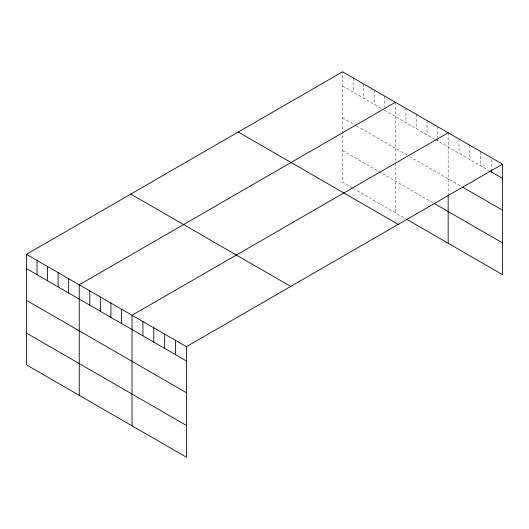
<?xml version="1.0" encoding="UTF-8"?>
<svg xmlns="http://www.w3.org/2000/svg" width="529" height="529" viewBox="0 0 529 529"><rect width="100%" height="100%" fill="white"/><g stroke="black" fill="none" stroke-linecap="round" stroke-linejoin="round"><path stroke-width="0.4" stroke-dasharray="2.65 1.98" d="M342.587 86.075L381.303 108.425M434.792 139.306L384.821 110.455L384.821 108.075M435.493 139.716L488.955 170.576M342.587 117.841L355.964 125.558M356.665 125.968L408.752 156.035M409.453 156.445L461.757 186.644M342.587 150.567L433.383 202.984M352.446 188.02L342.587 182.333L342.587 71.792M353.147 188.43L405.935 218.907M491.672 159.454L491.672 168.976M480.795 151.585L480.795 165.868M469.917 145.303L469.917 159.586M459.04 139.028L459.04 153.311M448.162 132.746L448.162 194.374M437.609 126.649L437.609 137.758M437.609 138.552L437.609 140.932M427.048 120.552L427.048 134.835M416.488 114.462L416.488 128.745M405.935 108.366L405.935 122.649M395.375 102.269L395.375 162.343M395.375 163.124L395.375 212.81M384.821 96.172L384.821 107.281M374.261 90.082L374.261 104.358M363.707 83.985L363.707 98.268M353.147 77.889L353.147 92.172"/><path stroke-width="0.79" d="M502.55 164.149L186.413 346.667L186.413 457.208L26.45 364.851L26.45 254.317L342.587 71.792L502.55 164.149L502.55 274.683L406.636 219.31M395.375 102.269L79.238 284.794L79.238 395.328M448.162 132.746L132.025 315.271L132.025 425.805M489.636 170.973L502.55 178.425M462.439 187.035L502.55 210.192M434.084 203.394L502.55 242.917M238.262 132.025L398.225 224.375M130.775 194.083L290.738 286.434M26.45 254.317L186.413 346.667M26.45 268.6L186.413 360.95M26.45 300.36L186.413 392.716M26.45 333.091L186.413 425.442M491.672 169.769L491.672 172.15M448.162 195.155L448.162 243.287M175.535 340.385L175.535 354.668M164.658 334.11L164.658 348.393M153.78 327.828L153.78 342.111M142.903 321.546L142.903 335.829M121.465 309.174L121.465 323.457M110.911 303.077L110.911 317.36M100.351 296.981L100.351 311.264M89.791 290.884L89.791 305.167M68.677 278.697L68.677 292.98M58.124 272.6L58.124 286.883M47.564 266.504L47.564 280.787M37.01 260.413L37.01 274.69"/></g></svg>
